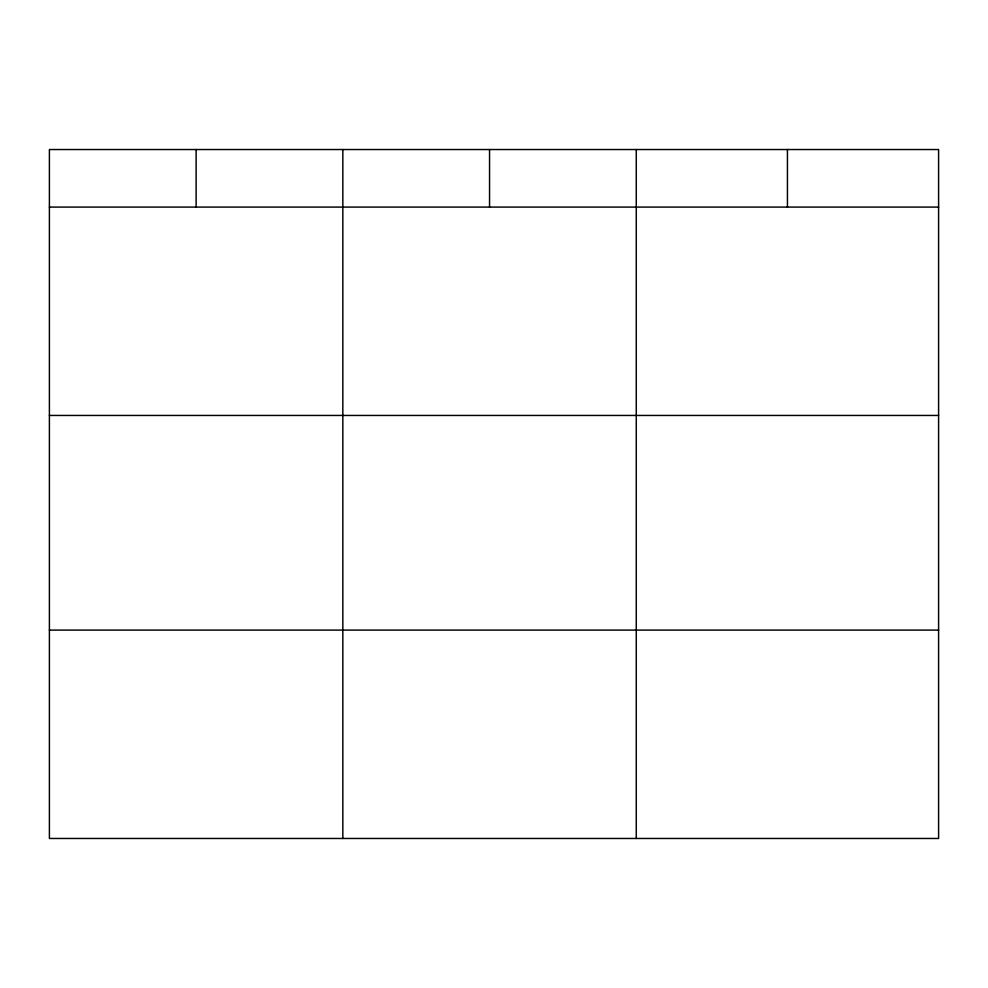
<?xml version="1.0" encoding="UTF-8"?>
<svg xmlns="http://www.w3.org/2000/svg" width="988" height="988" viewBox="0 0 988 988"><rect width="100%" height="100%" fill="white"/><g stroke="black" fill="none" stroke-linecap="round" stroke-linejoin="round"><path stroke-width="1.48" d="M938.6 207.085L938.6 838.466L49.4 838.466L49.4 149.534L938.6 149.534L938.6 207.085L49.4 207.085M49.4 415.442L938.6 415.442M49.4 630.109L938.6 630.109M787.436 149.534L787.436 207.085M636.272 149.534L636.272 838.466M489.554 149.534L489.554 207.085M342.836 149.534L342.836 838.466M196.118 149.534L196.118 207.085"/></g></svg>
